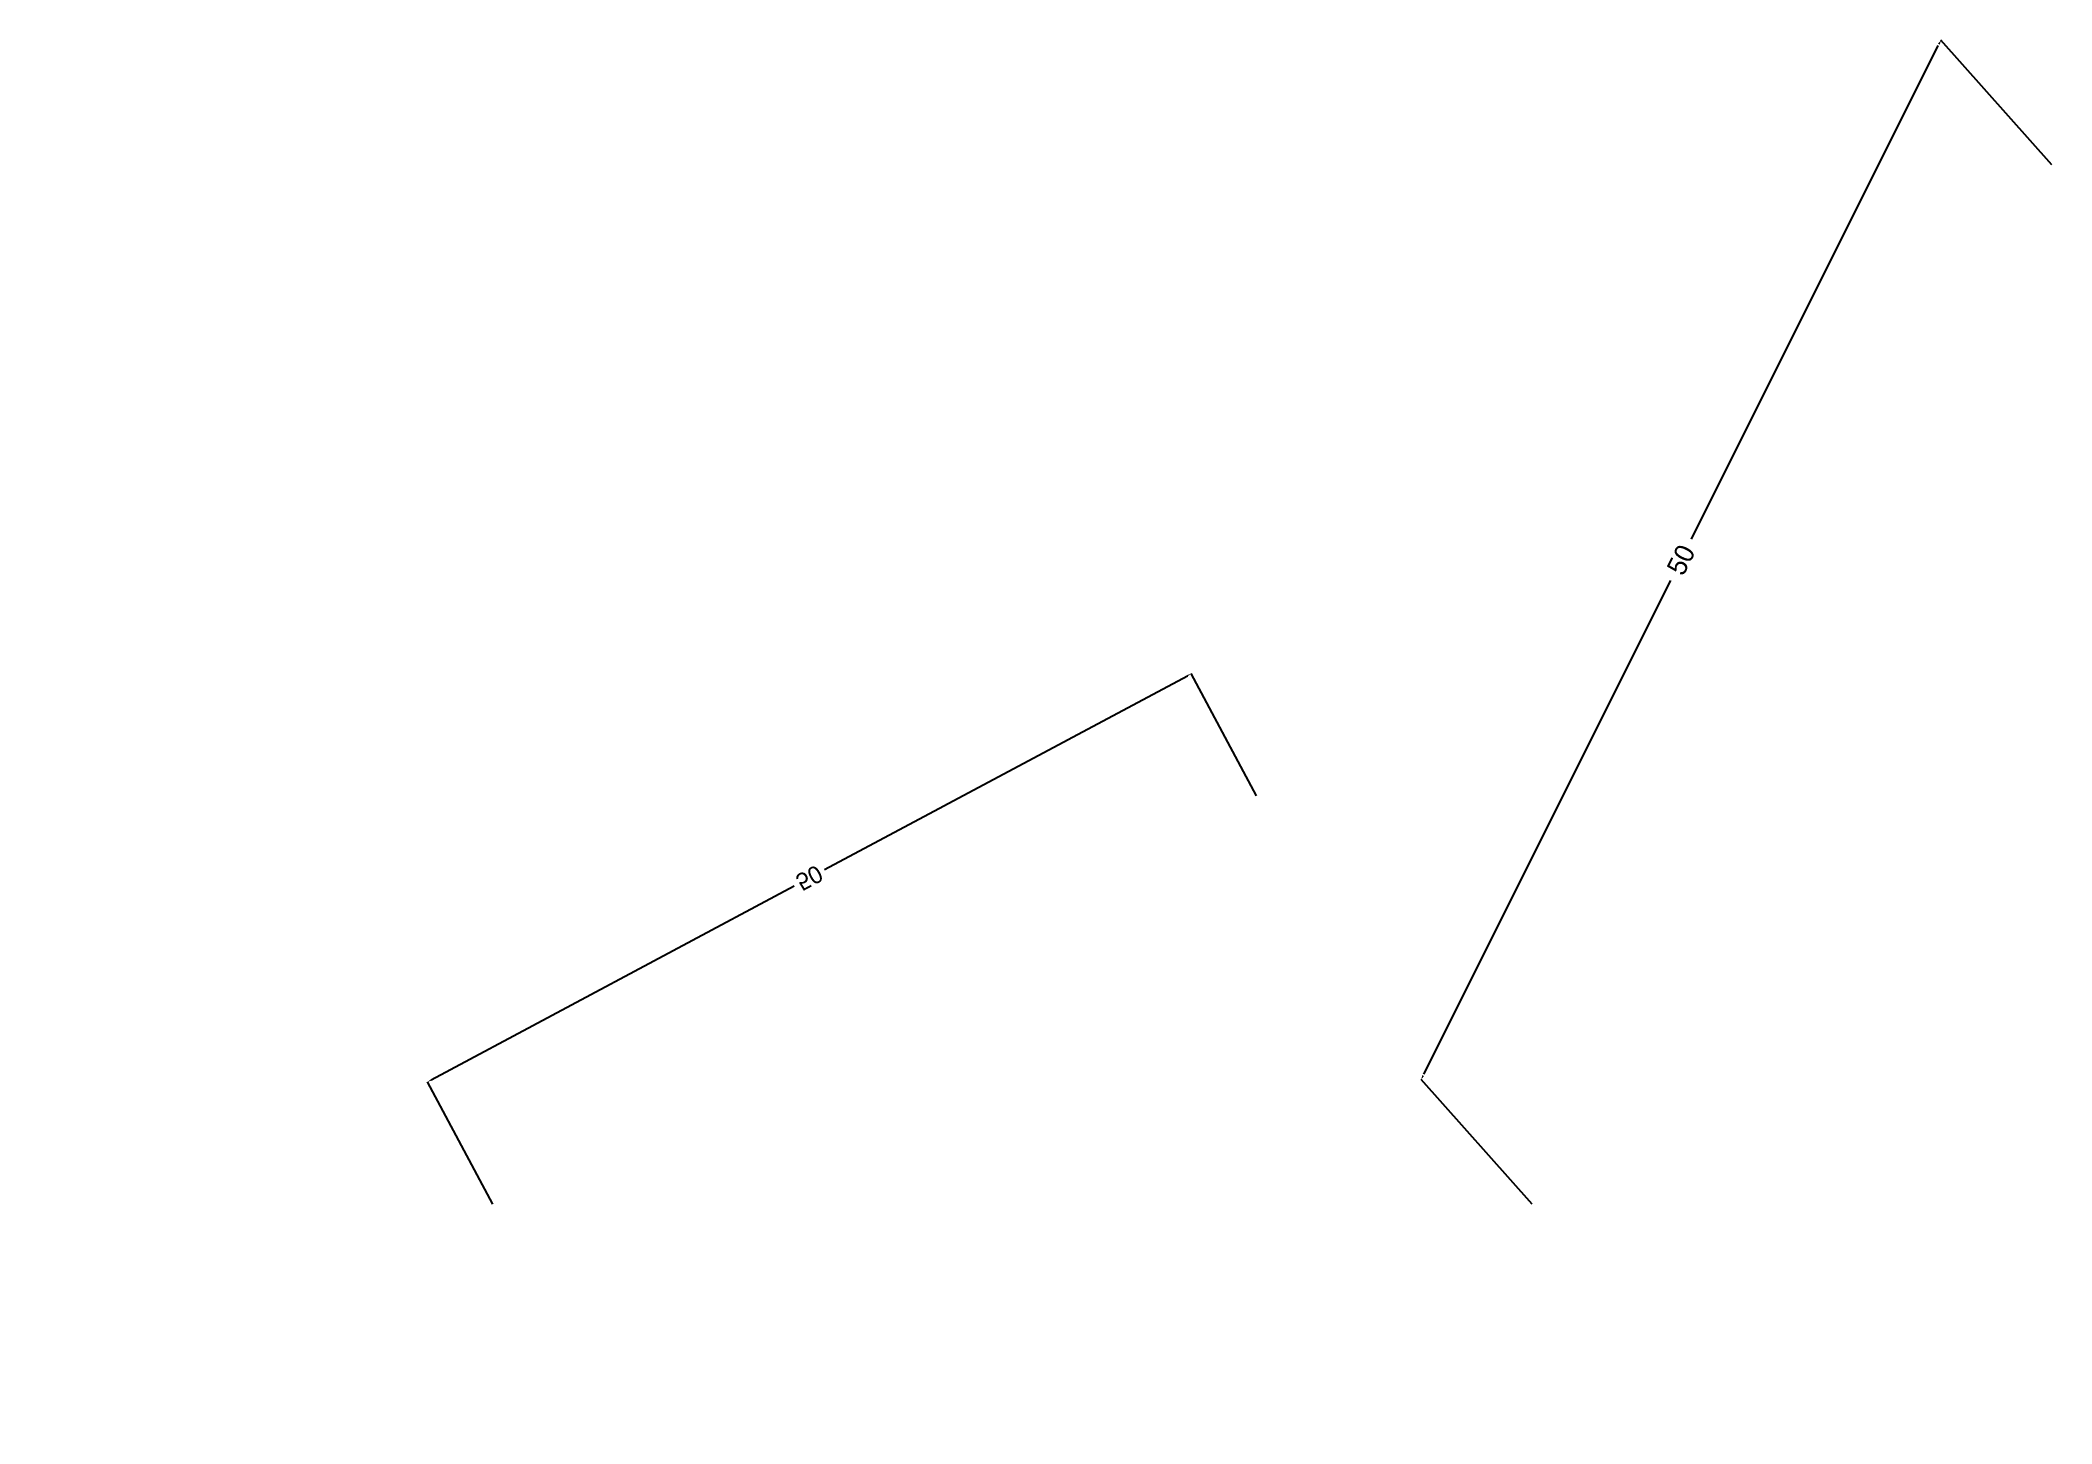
# Model space of a CAD drawing. Header units: millimetres. Extents: x -72 to 160, y 5 to 164.
import ezdxf

# ---------------------------------------------------------------- set-up
doc = ezdxf.new("R2010")
doc.units = ezdxf.units.MM
doc.dimstyles.get("Standard").update_dxf_attribs({"dimtxt": 2.5, "dimasz": 2.5, "dimexe": 1.25, "dimexo": 0.625, "dimtad": 1, "dimcen": 2.5, "dimazin": 3, "dimtfac": 1, "dimtmove": 0, "dimatfit": 3})

# ---------------------------------------------------------------- blocks, each defined once
blk = doc.blocks.new('_CLOSEDFILLED')
at = {"color": 0, "linetype": 'BYBLOCK'}
blk.add_solid([(-1, 0.16), (0, 0), (-1, -0.16)], dxfattribs=at)
blk = doc.blocks.new('*D1')
for p, q in [((9.2, 25.6), (23.45, 44.6)), ((30, 40), (23.6, 44.8)), ((-6.25, 5), (8, 24)), ((0, 0), (-6.4, 4.8))]:
    blk.add_line(p, q)
at = {"layer": 'Defpoints'}
for p in [(30, 40), (-6.4, 4.8), (0, 0)]:
    blk.add_point(p, dxfattribs=at)
at = {"xscale": 0.25, "yscale": 0.25}
for p, rotation in [((23.6, 44.8), 53.13010235415598), ((-6.4, 4.8), 233.13010235415598)]:
    blk.add_blockref('_CLOSEDFILLED', p, dxfattribs=dict(at, rotation=rotation))
at = {"insert": (8.6, 24.8), "char_height": 1, "attachment_point": 5, "rotation": 53.1301}
blk.add_mtext('50', dxfattribs=at)
blk = doc.blocks.new('MEASURE')
dim = blk.add_linear_dim(base=(-6.4, 4.8), p1=(0, 0), p2=(30, 40), angle=53.1301, dimstyle='Standard')
dim.commit()
dim.dimension.update_dxf_attribs({"geometry": '*D1', "text_midpoint": (8.6, 24.8)})

msp = doc.modelspace()

# ---------------------------------------------------------------- block references
at = {"xscale": 2, "yscale": 3}
msp.add_blockref('MEASURE', (100, 30), dxfattribs=at)
at = {"xscale": -2, "yscale": 2, "rotation": 25}
msp.add_blockref('MEASURE', (20, 30), dxfattribs=at)

doc.saveas('drawing.dxf')
